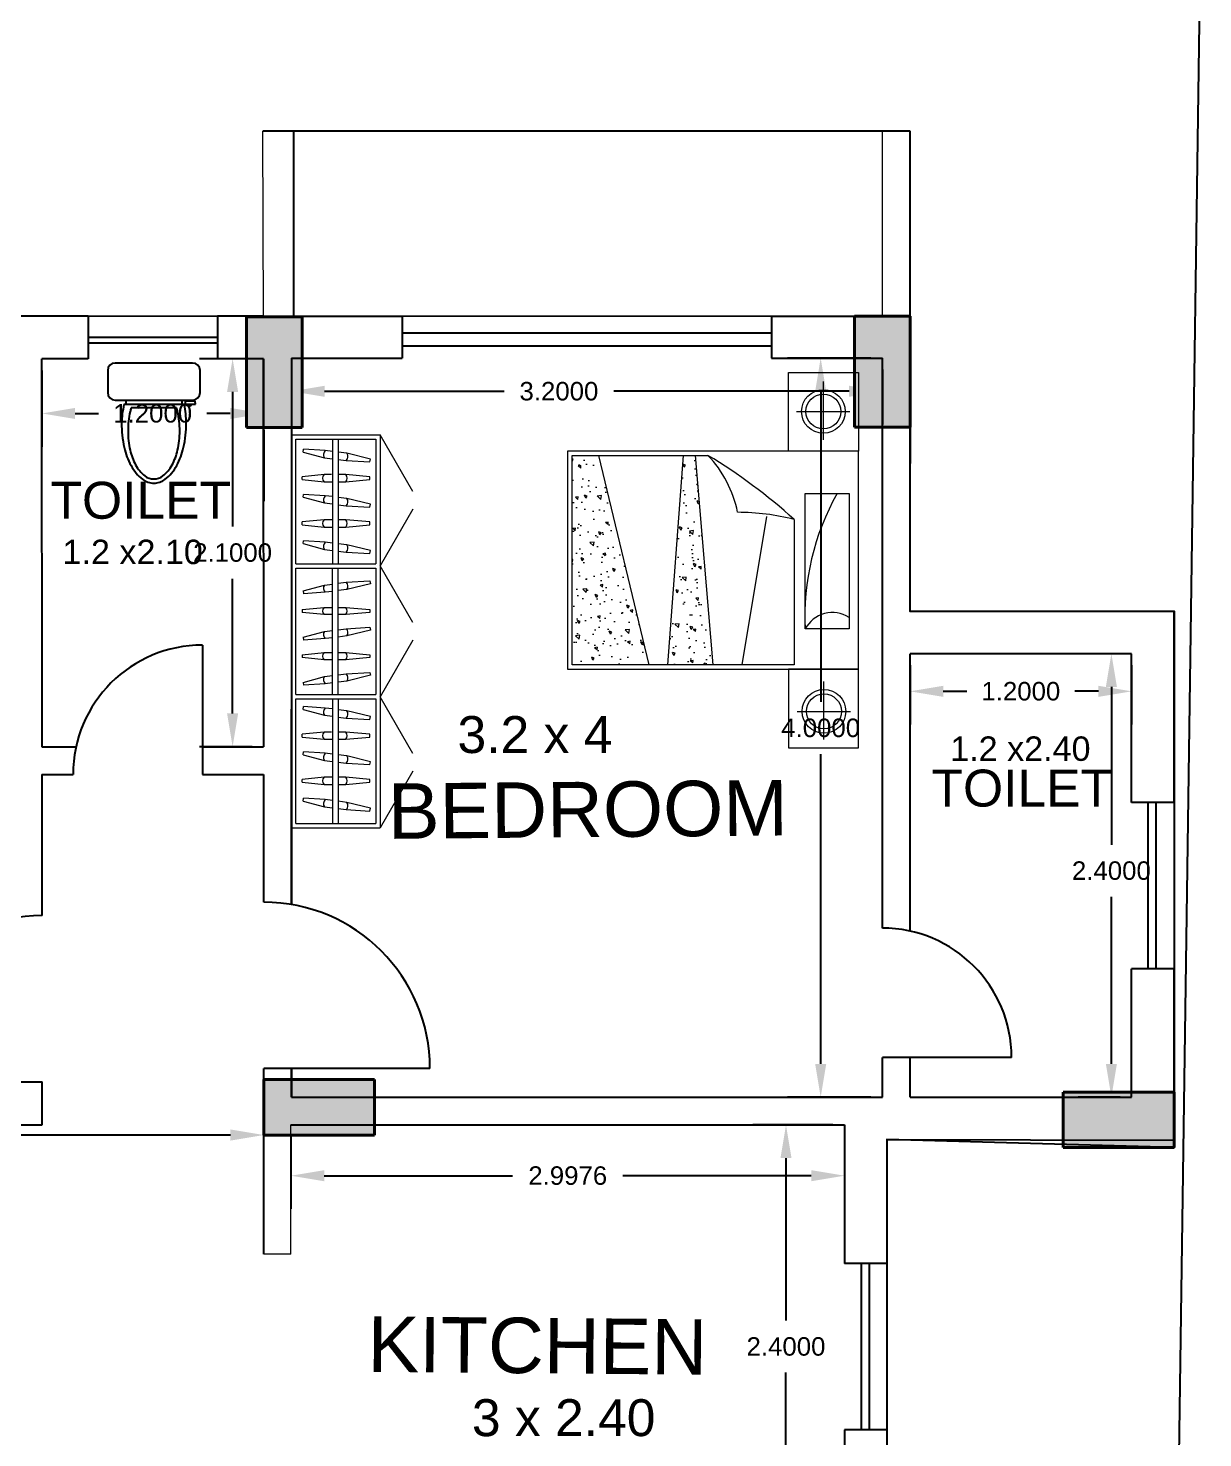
# Model space of a CAD drawing. Header units: millimetres. Extents: x 90 to 321, y 179 to 304.
# Drawn here: x 188.76 to 195.13, y 236.43 to 244.06 of the extents above; entities that cross this region are included whole.
import ezdxf

# ---------------------------------------------------------------- set-up
doc = ezdxf.new("R2010")
doc.units = ezdxf.units.MM
for name, color, linetype, lineweight in [('COLUMN', 7, 'Continuous', 40), ('funiture', 7, 'Continuous', 20), ('text', 7, 'Continuous', 5)]:
    doc.layers.add(name, color=color, linetype=linetype, lineweight=lineweight)
doc.layers.add('window', color=150, linetype='Continuous')
doc.styles.get("Standard").update_dxf_attribs({"font": 'arial.ttf'})
doc.dimstyles.get("Standard").update_dxf_attribs({"dimtxt": 0.18, "dimasz": 0.18, "dimexe": 0.18, "dimexo": 0.0625, "dimgap": 0.09, "dimtad": 0, "dimtih": 1, "dimtoh": 1, "dimdec": 4, "dimzin": 0, "dimdsep": 46, "dimtxsty": 'Standard', "dimcen": 0.09, "dimadec": 0, "dimazin": 0, "dimtfac": 1, "dimtdec": 4, "dimtofl": 0, "dimtmove": 0, "dimatfit": 3, "dimfxl": 1, "dimtolj": 1, "dimtzin": 0, "dimarcsym": 0})

# ---------------------------------------------------------------- blocks, each defined once
blk = doc.blocks.new('*D107')
at = {"color": 0, "lineweight": -2, "transparency": 16777216}
for p, q in [((190.1899, 242.2111), (190.1899, 241.9139)), ((193.3899, 242.2111), (193.3899, 241.9139)), ((190.3699, 242.0939), (191.3411, 242.0939)), ((193.2099, 242.0939), (191.9359, 242.0939))]:
    blk.add_line(p, q, dxfattribs=at)
at = {"color": 0, "transparency": 16777216}
for points in [[(190.3699, 242.1239), (190.3699, 242.0639), (190.1899, 242.0939)], [(193.2099, 242.1239), (193.2099, 242.0639), (193.3899, 242.0939)]]:
    blk.add_solid(points, dxfattribs=at)
at = {"layer": 'Defpoints', "color": 0, "transparency": 16777216}
for p in [(190.1899, 242.2736), (193.3899, 242.2736), (190.1899, 242.0939)]:
    blk.add_point(p, dxfattribs=at)
at = {"color": 0, "transparency": 16777216, "insert": (191.6385, 242.0939), "char_height": 0.1, "attachment_point": 5}
blk.add_mtext('\\A1;3.2000', dxfattribs=at)
blk = doc.blocks.new('*D147')
at = {"color": 0, "lineweight": -2, "transparency": 16777216}
for p, q in [((188.8387, 242.2073), (188.8387, 241.794)), ((190.0387, 242.2079), (190.0387, 241.794)), ((189.0187, 241.974), (189.146, 241.974)), ((189.8587, 241.974), (189.7314, 241.974))]:
    blk.add_line(p, q, dxfattribs=at)
at = {"color": 0, "transparency": 16777216}
for points in [[(189.0187, 242.004), (189.0187, 241.944), (188.8387, 241.974)], [(189.8587, 242.004), (189.8587, 241.944), (190.0387, 241.974)]]:
    blk.add_solid(points, dxfattribs=at)
at = {"layer": 'Defpoints', "color": 0, "transparency": 16777216}
for p in [(188.8387, 242.2698), (190.0387, 242.2704), (188.8387, 241.974)]:
    blk.add_point(p, dxfattribs=at)
at = {"color": 0, "transparency": 16777216, "insert": (189.4387, 241.974), "char_height": 0.1, "attachment_point": 5}
blk.add_mtext('\\A1;1.2000', dxfattribs=at)
blk = doc.blocks.new('*D148')
at = {"color": 0, "lineweight": -2, "transparency": 16777216}
for p, q in [((193.3274, 242.2736), (192.876, 242.2736)), ((193.056, 242.0936), (193.056, 240.4127)), ((193.056, 238.4536), (193.056, 240.1306)), ((193.3274, 238.2736), (192.876, 238.2736))]:
    blk.add_line(p, q, dxfattribs=at)
at = {"color": 0, "transparency": 16777216}
for points in [[(193.026, 242.0936), (193.086, 242.0936), (193.056, 242.2736)], [(193.026, 238.4536), (193.086, 238.4536), (193.056, 238.2736)]]:
    blk.add_solid(points, dxfattribs=at)
at = {"layer": 'Defpoints', "color": 0, "transparency": 16777216}
for p in [(193.3899, 242.2736), (193.056, 238.2736), (193.3899, 238.2736)]:
    blk.add_point(p, dxfattribs=at)
at = {"color": 0, "transparency": 16777216, "insert": (193.056, 240.2717), "char_height": 0.1, "attachment_point": 5}
blk.add_mtext('\\A1;4.0000', dxfattribs=at)
blk = doc.blocks.new('*D149')
at = {"color": 0, "lineweight": -2, "transparency": 16777216}
for p, q in [((193.5399, 240.6111), (193.5399, 240.29)), ((194.7399, 240.6111), (194.7399, 240.29)), ((193.7199, 240.47), (193.8472, 240.47)), ((194.5599, 240.47), (194.4326, 240.47))]:
    blk.add_line(p, q, dxfattribs=at)
at = {"color": 0, "transparency": 16777216}
for points in [[(193.7199, 240.5), (193.7199, 240.44), (193.5399, 240.47)], [(194.5599, 240.5), (194.5599, 240.44), (194.7399, 240.47)]]:
    blk.add_solid(points, dxfattribs=at)
at = {"layer": 'Defpoints', "color": 0, "transparency": 16777216}
for p in [(193.5399, 240.6736), (194.7399, 240.6736), (193.5399, 240.47)]:
    blk.add_point(p, dxfattribs=at)
at = {"color": 0, "transparency": 16777216, "insert": (194.1399, 240.47), "char_height": 0.1, "attachment_point": 5}
blk.add_mtext('\\A1;1.2000', dxfattribs=at)
blk = doc.blocks.new('*D150')
at = {"color": 0, "lineweight": -2, "transparency": 16777216}
for p, q in [((194.6774, 240.6736), (194.4503, 240.6736)), ((194.6303, 240.4936), (194.6303, 239.64)), ((194.6303, 238.4536), (194.6303, 239.3579)), ((194.6774, 238.2736), (194.4503, 238.2736))]:
    blk.add_line(p, q, dxfattribs=at)
at = {"color": 0, "transparency": 16777216}
for points in [[(194.6003, 240.4936), (194.6603, 240.4936), (194.6303, 240.6736)], [(194.6003, 238.4536), (194.6603, 238.4536), (194.6303, 238.2736)]]:
    blk.add_solid(points, dxfattribs=at)
at = {"layer": 'Defpoints', "color": 0, "transparency": 16777216}
for p in [(194.7399, 240.6736), (194.6303, 238.2736), (194.7399, 238.2736)]:
    blk.add_point(p, dxfattribs=at)
at = {"color": 0, "transparency": 16777216, "insert": (194.6303, 239.499), "char_height": 0.1, "attachment_point": 5}
blk.add_mtext('\\A1;2.4000', dxfattribs=at)
blk = doc.blocks.new('*D151')
at = {"color": 0, "lineweight": -2, "transparency": 16777216}
for p, q in [((189.9762, 242.2704), (189.6913, 242.2704)), ((189.8713, 242.0904), (189.8713, 241.3615)), ((189.8713, 240.3504), (189.8713, 241.0794)), ((189.9774, 240.1704), (189.6913, 240.1704))]:
    blk.add_line(p, q, dxfattribs=at)
at = {"color": 0, "transparency": 16777216}
for points in [[(189.8413, 242.0904), (189.9013, 242.0904), (189.8713, 242.2704)], [(189.8413, 240.3504), (189.9013, 240.3504), (189.8713, 240.1704)]]:
    blk.add_solid(points, dxfattribs=at)
at = {"layer": 'Defpoints', "color": 0, "transparency": 16777216}
for p in [(190.0387, 242.2704), (189.8713, 240.1704), (190.0399, 240.1704)]:
    blk.add_point(p, dxfattribs=at)
at = {"color": 0, "transparency": 16777216, "insert": (189.8713, 241.2204), "char_height": 0.1, "attachment_point": 5}
blk.add_mtext('\\A1;2.1000', dxfattribs=at)
blk = doc.blocks.new('*D152')
at = {"color": 0, "lineweight": -2, "transparency": 16777216}
for p, q in [((193.1227, 238.1236), (192.6882, 238.1236)), ((192.8682, 237.9436), (192.8682, 237.0646)), ((192.8682, 235.9036), (192.8682, 236.7825)), ((193.1227, 235.7236), (192.6882, 235.7236))]:
    blk.add_line(p, q, dxfattribs=at)
at = {"color": 0, "transparency": 16777216}
for points in [[(192.8382, 237.9436), (192.8982, 237.9436), (192.8682, 238.1236)], [(192.8382, 235.9036), (192.8982, 235.9036), (192.8682, 235.7236)]]:
    blk.add_solid(points, dxfattribs=at)
at = {"layer": 'Defpoints', "color": 0, "transparency": 16777216}
for p in [(193.1852, 238.1236), (192.8682, 235.7236), (193.1852, 235.7236)]:
    blk.add_point(p, dxfattribs=at)
at = {"color": 0, "transparency": 16777216, "insert": (192.8682, 236.9236), "char_height": 0.1, "attachment_point": 5}
blk.add_mtext('\\A1;2.4000', dxfattribs=at)
blk = doc.blocks.new('*D110')
at = {"color": 0, "lineweight": -2, "transparency": 16777216}
for p, q in [((190.1875, 238.0606), (190.1875, 237.6683)), ((193.1852, 238.0611), (193.1852, 237.6683)), ((190.3675, 237.8483), (191.3879, 237.8483)), ((193.0052, 237.8483), (191.9847, 237.8483))]:
    blk.add_line(p, q, dxfattribs=at)
at = {"color": 0, "transparency": 16777216}
for points in [[(190.3675, 237.8783), (190.3675, 237.8183), (190.1875, 237.8483)], [(193.0052, 237.8783), (193.0052, 237.8183), (193.1852, 237.8483)]]:
    blk.add_solid(points, dxfattribs=at)
at = {"layer": 'Defpoints', "color": 0, "transparency": 16777216}
for p in [(190.1875, 238.1231), (193.1852, 238.1236), (190.1875, 237.8483)]:
    blk.add_point(p, dxfattribs=at)
at = {"color": 0, "transparency": 16777216, "insert": (191.6863, 237.8483), "char_height": 0.1, "attachment_point": 5}
blk.add_mtext('\\A1;2.9976', dxfattribs=at)
blk = doc.blocks.new('*D111')
at = {"color": 0, "lineweight": -2, "transparency": 16777216}
for p, q in [((185.4899, 238.0868), (185.4899, 238.2485)), ((190.0399, 237.6226), (190.0399, 238.2485)), ((185.6699, 238.0685), (187.302, 238.0685)), ((189.8599, 238.0685), (187.9008, 238.0685))]:
    blk.add_line(p, q, dxfattribs=at)
at = {"color": 0, "transparency": 16777216}
for points in [[(185.6699, 238.0985), (185.6699, 238.0385), (185.4899, 238.0685)], [(189.8599, 238.0985), (189.8599, 238.0385), (190.0399, 238.0685)]]:
    blk.add_solid(points, dxfattribs=at)
at = {"layer": 'Defpoints', "color": 0, "transparency": 16777216}
for p in [(185.4899, 238.0685), (185.4899, 238.0243), (190.0399, 237.5601)]:
    blk.add_point(p, dxfattribs=at)
at = {"color": 0, "transparency": 16777216, "insert": (187.6014, 238.0685), "char_height": 0.1, "attachment_point": 5}
blk.add_mtext('\\A1;4.5500', dxfattribs=at)
blk = doc.blocks.new('A$C238700B9')
for p, q in [((0.25, 0.65), (0.04, 0.65)), ((0.46, 0.65), (0.25, 0.65)), ((0, 0.61), (0, 0.49)), ((0.5, 0.49), (0.5, 0.61)), ((0.04, 0.45), (0.46, 0.45)), ((0.4166, 0.4252), (0.0876, 0.4252)), ((0.0974, 0.45), (0.0974, 0.4252)), ((0.3733, 0.4074), (0.1267, 0.4074)), ((0.401, 0.45), (0.401, 0.4252)), ((0.473, 0.4434), (0.419, 0.4434)), ((0.419, 0.4434), (0.419, 0.428)), ((0.419, 0.428), (0.4756, 0.428)), ((0.4337, 0.4434), (0.4337, 0.45)), ((0.446, 0.45), (0.446, 0.4434)), ((0.4756, 0.428), (0.473, 0.4434))]:
    blk.add_line(p, q)
for centre, radius, start, end in [((0.04, 0.61), 0.04, 90, 180), ((0.46, 0.61), 0.04, 0, 90), ((0.04, 0.49), 0.04, 180, 270), ((0.46, 0.49), 0.04, 270, 0), ((0.6767, 0.3001), 0.6022, 168.01944, 177.63471), ((0.5914, 0.2827), 0.4814, 167.42665, 180), ((0.4225, 0.3203), 0.3083, 163.59544, 167.42665), ((0.0775, 0.3203), 0.3083, 12.57335, 16.40456), ((-0.0914, 0.2827), 0.4814, 0, 12.57335), ((-0.1767, 0.325), 0.6017, 0, 9.58156), ((0.4403, 0.434), 0.0169, 200.63996, 339.36004), ((0.6767, 0.325), 0.6017, 180, 192.57335), ((-0.1767, 0.325), 0.6017, 347.42665, 0), ((0.5914, 0.2827), 0.4814, 180, 192.57335), ((-0.0914, 0.2827), 0.4814, 347.42665, 0), ((0.4656, 0.2779), 0.3854, 192.57335, 208.30076), ((0.4225, 0.245), 0.3083, 192.57335, 208.30076), ((0.0775, 0.245), 0.3083, 331.69924, 347.42665), ((0.0344, 0.2779), 0.3854, 331.69924, 347.42665), ((0.3327, 0.2064), 0.2345, 208.30076, 232.43058), ((0.3162, 0.1878), 0.1876, 208.30076, 232.43058), ((0.1838, 0.1878), 0.1876, 307.56942, 331.69924), ((0.1673, 0.2064), 0.2345, 307.56942, 331.69924), ((0.25, 0.0988), 0.0988, 232.43058, 270), ((0.2463, 0.0908), 0.0682, 229.31665, 273.11393), ((0.2537, 0.0908), 0.0682, 266.88607, 310.68335), ((0.25, 0.0988), 0.0988, 270, 307.56942)]:
    blk.add_arc(centre, radius, start, end)
blk = doc.blocks.new('ht')
h = blk.add_hatch(color=256)
h.dxf.hatch_style = 1
h.paths.add_polyline_path([(-0.879, 1.0579), (-1.179, 1.0579), (-1.179, 0.4579), (-0.879, 0.4579)])
for p, q in [((-1.179, 1.0579), (-0.879, 1.0579)), ((-1.179, 0.4579), (-1.179, 1.0579)), ((-0.879, 1.0579), (-0.879, 0.4579)), ((-0.879, 0.4579), (-1.179, 0.4579))]:
    blk.add_line(p, q)

msp = doc.modelspace()

# ---------------------------------------------------------------- hatches: boundary and pattern name
at = {"layer": 'funiture'}
h = msp.add_hatch(dxfattribs=at)
h.set_pattern_fill('AR-CONC', color=256, scale=0.023622, angle=90, style=0)
h.set_pattern_definition([(140, (175.57583, 272.53304), (0.0148233, 0.1694312), [0.0177165, -0.1948815]), (85, (175.57583, 272.53304), (-0.1776828, -0.0327758), [0.0141732, -0.1559052]), (190.4514, (175.57706, 272.54716), (-0.1628594, 0.1366555), [0.0150567, -0.1656238]), (136.1842, (175.52858, 272.53304), (0.0390989, 0.2521037), [0.0265748, -0.2923223]), (186.6356, (175.53184, 272.55405), (-0.2301061, 0.220786), [0.022585, -0.2484356]), (81.1842, (175.52858, 272.53304), (-0.2301063, 0.2207858), [0.0212598, -0.2338578]), (111, (175.54039, 272.55667), (0.09510663, 0.1410014), [0.0177165, -0.1948815]), (56, (175.5404, 272.55667), (-0.17129494, 0.05747595), [0.0141732, -0.1559052]), (161.4514, (175.54832, 272.56842), (-0.07618815, 0.1984774), [0.0150567, -0.1656238]), (127.5, (175.575826, 272.533044), (-0.07863619, 0.0028724), [0, -0.15401544, 0, -0.1582674, 0, -0.15649575]), (97.5, (175.575826, 272.53304), (-0.09316793, 0.06214229), [0, -0.09023604, 0, -0.15047214, 0, -0.05964555]), (57.5, (175.575826, 272.480367), (0.00532791, 0.12609954), [0, -0.059055, 0, -0.1842516, 0, -0.2444877]), (47.5, (175.57583, 272.45674), (-0.0236468, 0.13776024), [0, -0.0767715, 0, -0.12236196, 0, -0.1736217])])
h.paths.add_polyline_path([(191.85213, 241.74702), (191.70938, 241.74702), (191.70938, 240.61316), (192.12534, 240.61316)])
h.paths.add_polyline_path([(192.22769, 240.61316), (192.47117, 240.61316), (192.37545, 241.74702), (192.3137, 241.74702)])

# ---------------------------------------------------------------- linework, layer by layer
for p, q in [((193.5399, 243.50212), (190.03504, 243.50212)), ((190.2003, 243.50212), (190.20093, 242.49983)), ((193.5399, 242.50212), (193.5399, 243.50212)), ((188.8399, 242.50042), (188.04945, 242.49871)), ((189.08874, 242.50042), (188.83874, 242.50042)), ((189.08874, 242.50042), (188.83874, 242.50042)), ((190.03874, 242.50042), (189.78874, 242.50042)), ((190.03874, 242.50042), (189.78874, 242.50042)), ((190.20093, 242.49983), (190.7899, 242.49973)), ((192.78993, 242.49973), (193.3899, 242.49973)), ((193.5399, 240.90357), (193.5399, 242.50212)), ((188.8399, 240.17042), (188.83874, 242.27042)), ((189.08874, 242.27042), (188.83874, 242.27042)), ((190.03874, 242.27042), (189.78874, 242.27042)), ((190.0399, 240.17042), (190.03874, 242.27042)), ((190.03874, 242.27042), (190.0399, 241.49973)), ((190.1899, 242.27357), (190.7899, 242.27357)), ((190.1899, 242.27357), (190.1899, 239.31606)), ((192.78993, 242.27357), (193.3899, 242.27357)), ((193.3899, 239.18829), (193.3899, 242.27357)), ((193.5399, 240.90357), (194.9699, 240.90357)), ((194.9699, 239.86804), (194.9699, 240.90357)), ((189.70775, 240.72042), (189.70775, 240.02042)), ((193.5399, 239.17203), (193.5399, 240.67357)), ((194.7399, 240.67357), (193.5399, 240.67357)), ((194.7399, 239.86804), (194.7399, 240.67357)), ((190.1899, 239.31606), (190.1899, 240.37357)), ((194.7399, 239.86804), (194.7399, 240.37357)), ((188.83874, 240.17042), (189.02401, 240.17042)), ((189.70775, 240.17042), (190.03874, 240.17042)), ((188.83874, 240.02042), (189.00775, 240.02042)), ((188.8399, 239.25676), (188.8399, 240.02042)), ((189.70775, 240.02042), (190.03874, 240.02042)), ((190.0399, 239.32865), (190.0399, 240.02042)), ((194.7399, 238.27357), (194.7399, 238.96804)), ((194.7399, 238.27357), (194.7399, 238.96804)), ((194.9699, 238.04122), (194.9699, 238.96804)), ((190.0399, 237.42357), (190.0399, 238.42865)), ((190.9399, 238.42865), (190.0399, 238.42865)), ((190.1899, 238.27357), (190.1899, 238.42865)), ((190.1899, 238.42865), (190.1899, 238.27357)), ((193.3899, 238.27357), (193.3899, 238.48829)), ((194.0899, 238.48829), (193.3899, 238.48829)), ((193.5399, 238.27357), (193.5399, 238.48829)), ((187.9399, 238.35676), (188.8399, 238.35676)), ((188.8399, 238.12357), (188.8399, 238.35676)), ((190.1899, 238.27357), (193.3899, 238.27357)), ((193.5399, 238.27357), (193.6899, 238.27357)), ((193.5399, 238.27357), (194.7399, 238.27357)), ((185.4899, 238.12357), (188.8399, 238.12357)), ((190.18753, 238.12357), (193.18515, 238.12357)), ((193.18515, 238.12357), (193.18515, 237.37348)), ((193.41515, 238.04357), (193.41515, 237.37348)), ((193.41515, 238.04357), (194.9699, 238.04122)), ((193.18515, 236.47357), (193.18515, 235.72357)), ((193.41515, 236.47348), (193.41515, 235.49432))]:
    msp.add_line(p, q)
at = {"color": 2, "true_color": 0xf1eb1f}
msp.add_lwpolyline([(176.30809, 245.46893), (189.36054, 250.20411, -0.4102277), (195.12546, 245.48893), (194.70428, 215.86418, -0.3444312), (192.34334, 212.93039), (172.84357, 212.46434), (176.30809, 245.46893)], format="xyb", dxfattribs=at)
at = {"color": 9, "true_color": 0xd19cc7}
msp.add_lwpolyline([(189.36054, 250.20411, -0.4102277), (195.12546, 245.48893), (194.70428, 215.86418, -0.3326596), (192.34334, 212.93039)], format="xyb", dxfattribs=at)
at = {"color": 244, "true_color": 0x991b1e}
msp.add_lwpolyline([(175.78137, 240.90357), (177.21137, 240.90357), (177.21137, 242.50212), (193.5399, 242.49973), (193.53967, 240.90357), (194.9699, 240.90357), (194.9699, 238.00065), (193.41515, 238.04357), (193.41515, 235.49193), (190.2699, 235.49432), (190.2699, 233.03416), (189.83587, 233.03372), (189.83601, 229.71367), (187.60563, 229.75582), (187.61162, 226.47098)], dxfattribs=at)
for centre, radius, start, end in [((189.70775, 240.02042), 0.7, 90, 180), ((190.0399, 238.42865), 0.9, 0, 90), ((188.8399, 238.35676), 0.9, 90, 180), ((193.3899, 238.48829), 0.7, 0, 90)]:
    msp.add_arc(centre, radius, start, end)
at = {"layer": 'funiture'}
for p, q in [((192.88261, 241.77064), (192.88261, 242.19584)), ((192.88261, 242.19584), (193.26056, 242.19584)), ((193.26056, 242.19584), (193.26056, 241.77064)), ((193.07076, 241.8318), (193.07076, 242.14623)), ((192.92571, 241.98452), (193.21444, 241.98452)), ((190.1899, 241.85781), (190.67053, 241.85781)), ((190.1899, 239.73183), (190.1899, 241.85781)), ((190.67053, 241.85781), (190.67053, 239.73183)), ((190.8477, 241.55095), (190.67053, 241.85781)), ((190.21352, 241.83419), (190.64691, 241.83419)), ((190.21352, 241.16096), (190.21352, 241.83419)), ((190.25321, 241.76515), (190.25516, 241.78078)), ((190.37352, 241.77297), (190.25516, 241.78078)), ((190.41159, 241.83419), (190.41159, 241.16096)), ((190.44309, 241.83419), (190.44309, 241.16096)), ((190.64691, 241.83419), (190.64691, 241.16096)), ((190.25321, 241.76515), (190.36864, 241.7339)), ((190.36864, 241.7339), (190.41159, 241.72853)), ((190.41159, 241.76821), (190.37352, 241.77297)), ((190.49072, 241.75832), (190.44309, 241.76428)), ((190.44309, 241.7246), (190.48584, 241.71926)), ((190.48584, 241.71926), (190.61528, 241.71145)), ((190.61723, 241.72708), (190.49072, 241.75832)), ((190.61528, 241.71145), (190.61723, 241.72708)), ((193.26056, 241.77064), (191.68576, 241.77064)), ((191.68576, 241.77064), (191.68576, 240.58954)), ((191.70938, 240.61316), (191.70938, 241.74702)), ((191.70938, 241.74702), (192.44565, 241.74702)), ((191.85213, 241.74702), (192.12534, 240.61316)), ((192.22769, 240.61316), (192.3137, 241.74702)), ((192.37545, 241.74702), (192.47117, 240.61316)), ((193.26056, 241.77064), (192.88261, 241.77064)), ((193.26056, 240.58954), (193.26056, 241.77064)), ((190.36646, 241.64331), (190.24835, 241.6315)), ((190.24835, 241.61575), (190.24835, 241.6315)), ((190.40765, 241.64331), (190.36646, 241.64331)), ((190.48457, 241.64331), (190.44309, 241.64331)), ((190.61376, 241.6315), (190.48457, 241.64331)), ((190.61376, 241.61575), (190.61376, 241.6315)), ((190.24835, 241.61575), (190.36646, 241.60394)), ((190.36646, 241.60394), (190.41159, 241.60394)), ((190.44309, 241.60394), (190.48457, 241.60394)), ((190.48457, 241.60394), (190.61376, 241.61575)), ((190.25321, 241.52058), (190.25516, 241.53621)), ((190.25321, 241.52058), (190.36864, 241.48934)), ((190.37352, 241.5284), (190.25516, 241.53621)), ((190.36864, 241.48934), (190.41159, 241.48397)), ((190.41159, 241.52365), (190.37352, 241.5284)), ((190.49072, 241.51376), (190.44309, 241.51971)), ((190.44309, 241.48003), (190.48584, 241.47469)), ((190.61723, 241.48251), (190.49072, 241.51376)), ((190.61528, 241.46689), (190.61723, 241.48251)), ((192.97223, 240.80743), (192.97223, 241.54146)), ((192.97223, 241.54146), (193.20955, 241.54146)), ((193.20955, 241.54146), (193.20955, 240.80743)), ((190.36646, 241.39875), (190.24835, 241.38693)), ((190.41159, 241.39875), (190.36646, 241.39875)), ((190.48457, 241.39875), (190.44309, 241.39875)), ((190.61376, 241.38693), (190.48457, 241.39875)), ((190.48584, 241.47469), (190.61528, 241.46689)), ((190.8477, 241.45601), (190.67053, 241.14915)), ((192.63038, 240.61316), (192.7648, 241.41587)), ((192.9129, 241.40003), (192.9129, 240.61316)), ((190.24835, 241.37119), (190.24835, 241.38693)), ((190.24835, 241.37119), (190.36646, 241.35938)), ((190.36646, 241.35938), (190.41159, 241.35938)), ((190.44309, 241.35938), (190.48457, 241.35938)), ((190.48457, 241.35938), (190.61376, 241.37119)), ((190.61376, 241.37119), (190.61376, 241.38693)), ((190.25321, 241.26958), (190.25516, 241.2852)), ((190.25321, 241.26958), (190.36864, 241.23833)), ((190.37352, 241.2774), (190.25516, 241.2852)), ((190.41159, 241.27264), (190.37352, 241.2774)), ((190.49072, 241.26275), (190.44309, 241.26871)), ((190.61723, 241.23151), (190.49072, 241.26275)), ((190.36864, 241.23833), (190.41159, 241.23296)), ((190.44309, 241.22903), (190.48584, 241.22369)), ((190.48584, 241.22369), (190.61528, 241.21588)), ((190.61528, 241.21588), (190.61723, 241.23151)), ((190.21352, 241.16096), (190.64691, 241.16096)), ((190.21352, 241.13734), (190.64691, 241.13734)), ((190.21352, 240.4523), (190.21352, 241.13734)), ((190.41159, 240.4523), (190.41159, 241.13734)), ((190.44309, 240.4523), (190.44309, 241.13734)), ((190.64691, 241.13734), (190.64691, 240.4523)), ((190.8477, 240.84229), (190.67053, 241.14915)), ((190.25321, 241.01413), (190.36864, 241.04537)), ((190.36864, 241.04537), (190.41159, 241.05074)), ((190.44309, 241.05468), (190.48584, 241.06002)), ((190.49072, 241.02095), (190.44309, 241.015)), ((190.48584, 241.06002), (190.61528, 241.06783)), ((190.61723, 241.0522), (190.49072, 241.02095)), ((190.61528, 241.06783), (190.61723, 241.0522)), ((190.25321, 241.01413), (190.25516, 240.9985)), ((190.37352, 241.00631), (190.25516, 240.9985)), ((190.41159, 241.01107), (190.37352, 241.00631)), ((190.24835, 240.91252), (190.36646, 240.92433)), ((190.24835, 240.91252), (190.24835, 240.89677)), ((190.36646, 240.88496), (190.24835, 240.89677)), ((190.36646, 240.92433), (190.41159, 240.92433)), ((190.41159, 240.88496), (190.36646, 240.88496)), ((190.44309, 240.92433), (190.48457, 240.92433)), ((190.48457, 240.88496), (190.44309, 240.88496)), ((190.48457, 240.92433), (190.61376, 240.91252)), ((190.61376, 240.89677), (190.48457, 240.88496)), ((190.61376, 240.91252), (190.61376, 240.89677)), ((190.25321, 240.76312), (190.36864, 240.79437)), ((190.36864, 240.79437), (190.41159, 240.79974)), ((190.44309, 240.80367), (190.48584, 240.80901)), ((190.48584, 240.80901), (190.61528, 240.81682)), ((190.61723, 240.80119), (190.49072, 240.76995)), ((190.61528, 240.81682), (190.61723, 240.80119)), ((193.20955, 240.80743), (192.97223, 240.80743)), ((190.25321, 240.76312), (190.25516, 240.7475)), ((190.37352, 240.7553), (190.25516, 240.7475)), ((190.41159, 240.76006), (190.37352, 240.7553)), ((190.49072, 240.76995), (190.44309, 240.764)), ((190.8477, 240.74735), (190.67053, 240.44049)), ((190.24835, 240.66796), (190.36646, 240.67977)), ((190.24835, 240.66796), (190.24835, 240.65221)), ((190.36646, 240.6404), (190.24835, 240.65221)), ((190.36646, 240.67977), (190.41159, 240.67977)), ((190.40765, 240.6404), (190.36646, 240.6404)), ((190.44309, 240.67977), (190.48457, 240.67977)), ((190.48457, 240.6404), (190.44309, 240.6404)), ((190.48457, 240.67977), (190.61376, 240.66796)), ((190.61376, 240.65221), (190.48457, 240.6404)), ((190.61376, 240.66796), (190.61376, 240.65221)), ((190.44309, 240.55911), (190.48584, 240.56445)), ((190.48584, 240.56445), (190.61528, 240.57226)), ((190.61528, 240.57226), (190.61723, 240.55663)), ((191.68576, 240.58954), (193.26056, 240.58954)), ((192.9129, 240.61316), (191.70938, 240.61316)), ((193.26056, 240.58954), (192.88261, 240.58954)), ((192.88261, 240.58954), (192.88261, 240.16435)), ((193.26056, 240.16435), (193.26056, 240.58954)), ((190.25321, 240.51856), (190.36864, 240.5498)), ((190.25321, 240.51856), (190.25516, 240.50293)), ((190.37352, 240.51074), (190.25516, 240.50293)), ((190.36864, 240.5498), (190.41159, 240.55517)), ((190.41159, 240.5155), (190.37352, 240.51074)), ((190.49072, 240.52538), (190.44309, 240.51943)), ((190.61723, 240.55663), (190.49072, 240.52538)), ((193.07359, 240.2088), (193.07359, 240.52324)), ((190.21352, 240.4523), (190.64691, 240.4523)), ((190.21352, 240.42868), (190.64691, 240.42868)), ((190.21352, 239.75545), (190.21352, 240.42868)), ((190.41159, 240.42868), (190.41159, 239.75545)), ((190.44309, 240.42868), (190.44309, 239.75545)), ((190.64691, 240.42868), (190.64691, 239.75545)), ((190.8477, 240.13363), (190.67053, 240.44049)), ((190.25321, 240.37147), (190.25516, 240.3871)), ((190.25321, 240.37147), (190.36864, 240.34023)), ((190.37352, 240.37929), (190.25516, 240.3871)), ((190.36864, 240.34023), (190.41159, 240.33486)), ((190.41159, 240.37454), (190.37352, 240.37929)), ((190.49072, 240.36465), (190.44309, 240.3706)), ((190.44309, 240.33092), (190.48584, 240.32558)), ((190.61723, 240.3334), (190.49072, 240.36465)), ((190.61528, 240.31777), (190.61723, 240.3334)), ((192.92854, 240.36153), (193.21727, 240.36153)), ((190.48584, 240.32558), (190.61528, 240.31777)), ((190.36646, 240.24963), (190.24835, 240.23782)), ((190.24835, 240.22208), (190.24835, 240.23782)), ((190.24835, 240.22208), (190.36646, 240.21026)), ((190.40765, 240.24963), (190.36646, 240.24963)), ((190.36646, 240.21026), (190.41159, 240.21026)), ((190.48457, 240.24963), (190.44309, 240.24963)), ((190.44309, 240.21026), (190.48457, 240.21026)), ((190.61376, 240.23782), (190.48457, 240.24963)), ((190.48457, 240.21026), (190.61376, 240.22208)), ((190.61376, 240.22208), (190.61376, 240.23782)), ((190.25321, 240.12691), (190.25516, 240.14253)), ((190.25321, 240.12691), (190.36864, 240.09566)), ((190.37352, 240.13473), (190.25516, 240.14253)), ((190.41159, 240.12997), (190.37352, 240.13473)), ((190.49072, 240.12008), (190.44309, 240.12603)), ((190.61723, 240.08884), (190.49072, 240.12008)), ((192.88261, 240.16435), (193.26056, 240.16435)), ((190.36864, 240.09566), (190.41159, 240.09029)), ((190.44309, 240.08636), (190.48584, 240.08102)), ((190.48584, 240.08102), (190.61528, 240.07321)), ((190.61528, 240.07321), (190.61723, 240.08884)), ((190.8477, 240.03869), (190.67053, 239.73183)), ((190.36646, 240.00507), (190.24835, 239.99326)), ((190.24835, 239.97751), (190.24835, 239.99326)), ((190.24835, 239.97751), (190.36646, 239.9657)), ((190.41159, 240.00507), (190.36646, 240.00507)), ((190.36646, 239.9657), (190.41159, 239.9657)), ((190.48457, 240.00507), (190.44309, 240.00507)), ((190.44309, 239.9657), (190.48457, 239.9657)), ((190.61376, 239.99326), (190.48457, 240.00507)), ((190.48457, 239.9657), (190.61376, 239.97751)), ((190.61376, 239.97751), (190.61376, 239.99326)), ((190.25321, 239.8759), (190.25516, 239.89153)), ((190.25321, 239.8759), (190.36864, 239.84466)), ((190.37352, 239.88372), (190.25516, 239.89153)), ((190.41159, 239.87897), (190.37352, 239.88372)), ((190.49072, 239.86908), (190.44309, 239.87503)), ((190.36864, 239.84466), (190.41159, 239.83929)), ((190.44309, 239.83535), (190.48584, 239.83001)), ((190.48584, 239.83001), (190.61528, 239.8222)), ((190.61723, 239.83783), (190.49072, 239.86908)), ((190.61528, 239.8222), (190.61723, 239.83783)), ((190.1899, 239.73183), (190.67053, 239.73183)), ((190.21352, 239.75545), (190.64691, 239.75545))]:
    msp.add_line(p, q, dxfattribs=at)
for centre, radius in [((193.07076, 241.98452), 0.11811), ((193.07076, 241.98452), 0.09449), ((193.07359, 240.36153), 0.11811), ((193.07359, 240.36153), 0.09449)]:
    msp.add_circle(centre, radius, dxfattribs=at)
for centre, radius, start, end in [((190.39159, 241.75087), 0.02854, 129.274469, 216.480107), ((190.46777, 241.74135), 0.02854, 309.274469, 36.480107), ((191.99778, 241.3183), 0.61999, 11.221108, 43.748171), ((190.86071, 239.12467), 3.06411, 47.952001, 58.851213), ((190.38713, 241.62363), 0.02854, 136.397181, 223.602819), ((190.4639, 241.62363), 0.02854, 316.397181, 43.602819), ((190.39159, 241.50631), 0.02854, 129.274469, 216.480107), ((190.46777, 241.49679), 0.02854, 309.274469, 36.480107), ((194.32996, 240.87494), 1.3594, 150.639487, 182.846815), ((190.38713, 241.37906), 0.02854, 136.397181, 223.602819), ((190.4639, 241.37906), 0.02854, 316.397181, 43.602819), ((192.60462, 240.19855), 1.2404, 75.609426, 89.940101), ((190.39159, 241.2553), 0.02854, 129.274469, 216.480107), ((190.46777, 241.24578), 0.02854, 309.274469, 36.480107), ((190.39159, 241.0284), 0.02854, 143.519893, 230.725531), ((190.46777, 241.03792), 0.02854, 323.519893, 50.725531), ((190.38713, 240.90465), 0.02854, 136.397181, 223.602819), ((190.4639, 240.90465), 0.02854, 316.397181, 43.602819), ((193.12009, 240.72906), 0.16734, 57.684747, 152.076113), ((190.39159, 240.7774), 0.02854, 143.519893, 230.725531), ((190.46777, 240.78692), 0.02854, 323.519893, 50.725531), ((190.38713, 240.66008), 0.02854, 136.397181, 223.602819), ((190.4639, 240.66008), 0.02854, 316.397181, 43.602819), ((190.46777, 240.54235), 0.02854, 323.519893, 50.725531), ((190.39159, 240.53283), 0.02854, 143.519893, 230.725531), ((190.39159, 240.3572), 0.02854, 129.274469, 216.480107), ((190.46777, 240.34768), 0.02854, 309.274469, 36.480107), ((190.38713, 240.22995), 0.02854, 136.397181, 223.602819), ((190.4639, 240.22995), 0.02854, 316.397181, 43.602819), ((190.39159, 240.11263), 0.02854, 129.274469, 216.480107), ((190.46777, 240.10311), 0.02854, 309.274469, 36.480107), ((190.38713, 239.98538), 0.02854, 136.397181, 223.602819), ((190.4639, 239.98538), 0.02854, 316.397181, 43.602819), ((190.39159, 239.86163), 0.02854, 129.274469, 216.480107), ((190.46777, 239.85211), 0.02854, 309.274469, 36.480107)]:
    msp.add_arc(centre, radius, start, end, dxfattribs=at)
at = {"layer": 'text'}
for p, q in [((190.03839, 242.50042), (190.03487, 243.50212)), ((193.3899, 242.49973), (193.3899, 243.50212)), ((190.18753, 237.42357), (190.18753, 238.12357)), ((190.18753, 237.42357), (190.0399, 237.42357))]:
    msp.add_line(p, q, dxfattribs=at)
at = {"layer": 'window', "color": 150, "true_color": 0x0080ff}
for p, q in [((189.08874, 242.50042), (189.08874, 242.27042)), ((189.78874, 242.50042), (189.78874, 242.27042)), ((190.7899, 242.49973), (190.7899, 242.27357)), ((192.78993, 242.49973), (192.78993, 242.27357)), ((192.7899, 242.40888), (190.7899, 242.40888)), ((189.78874, 242.38542), (189.08874, 242.38542)), ((189.78874, 242.35481), (189.08874, 242.35481)), ((192.7899, 242.33802), (190.7899, 242.33802)), ((194.9699, 239.86804), (194.7399, 239.86804)), ((194.82935, 238.96804), (194.82935, 239.86804)), ((194.8719, 238.96804), (194.8719, 239.86804)), ((194.9699, 238.96804), (194.7399, 238.96804)), ((193.41515, 237.37348), (193.18515, 237.37348)), ((193.27719, 236.47357), (193.27719, 237.37357)), ((193.31973, 236.47357), (193.31973, 237.37357)), ((193.41515, 236.47348), (193.18515, 236.47357))]:
    msp.add_line(p, q, dxfattribs=at)

# ---------------------------------------------------------------- block references
at = {"color": 7}
msp.add_blockref('A$C238700B9', (189.19495, 241.59664), dxfattribs=at)
at = {"layer": 'COLUMN', "xscale": -1}
for p, rotation in [((191.12632, 242.9553), 180), ((194.41886, 242.9576), 180), ((191.09778, 237.18953), 90), ((195.42778, 237.1217), 90)]:
    msp.add_blockref('ht', p, dxfattribs=dict(at, rotation=rotation))

# ---------------------------------------------------------------- texts
for s, p in [('1.2 x2.10', (188.95029, 241.15855)), ('1.2 x2.40', (193.75755, 240.09362))]:
    msp.add_text(s, height=0.132228).set_placement(p)
at = {"char_height": 0.2}
for s, insert, attachment_point in [('TOILET', (189.86315, 241.60419), 3), ('3.2 x 4', (191.92802, 240.13325), 9), ('TOILET', (194.63401, 240.04632), 3), ('3 x 2.40', (192.16121, 236.43581), 9)]:
    msp.add_mtext(s, dxfattribs=dict(at, insert=insert, attachment_point=attachment_point))
at = {"char_height": 0.3}
for s, insert, attachment_point, rotation in [('BEDROOM', (190.7111, 239.97128), 1, 0.5), ('KITCHEN', (192.44301, 237.07092), 3, 359.5)]:
    msp.add_mtext_dynamic_manual_height_columns(s, width=0.0198182, gutter_width=1, heights=[0], dxfattribs=dict(at, insert=insert, attachment_point=attachment_point, rotation=rotation))

# ---------------------------------------------------------------- dimensions: what is measured, and where the dimension line sits
for base, p1, p2, angle, picture, middle in [((188.83874, 241.97401), (190.03874, 242.27042), (188.83874, 242.26975), 180, '*D147', (189.43874, 241.97401)), ((189.87134, 240.17042), (190.03874, 242.27042), (190.0399, 240.17042), 90, '*D151', (189.87134, 241.22042)), ((193.5399, 240.47002), (194.7399, 240.67357), (193.5399, 240.67357), 180, '*D149', (194.1399, 240.47002)), ((190.18753, 237.84826), (193.18515, 238.12357), (190.18753, 238.12306), 180, '*D110', (191.68634, 237.84826))]:
    dim = msp.add_linear_dim(base=base, p1=p1, p2=p2, angle=angle, dimstyle='Standard', override={"dimtxt": 0.1})
    dim.commit()
    dim.dimension.update_dxf_attribs({"geometry": picture, "text_midpoint": middle})
for base, p1, p2, angle, picture, middle in [((190.1899, 242.09389), (193.3899, 242.27357), (190.1899, 242.27357), 180, '*D107', (191.63851, 242.09389)), ((193.05605, 238.27357), (193.3899, 242.27357), (193.3899, 238.27357), 90, '*D148', (193.05605, 240.27166)), ((194.63028, 238.27357), (194.7399, 240.67357), (194.7399, 238.27357), 90, '*D150', (194.63028, 239.49896)), ((185.4899, 238.06849), (190.0399, 237.56013), (185.4899, 238.02427), 180, '*D111', (187.60139, 238.06849)), ((192.86822, 235.72357), (193.18515, 238.12357), (193.18515, 235.72357), 90, '*D152', (192.86822, 236.92357))]:
    dim = msp.add_linear_dim(base=base, p1=p1, p2=p2, angle=angle, dimstyle='Standard', override={"dimtxt": 0.1})
    dim.commit()
    dim.dimension.update_dxf_attribs({"geometry": picture, "text_midpoint": middle, "dimtype": 160})

doc.saveas('drawing.dxf')
